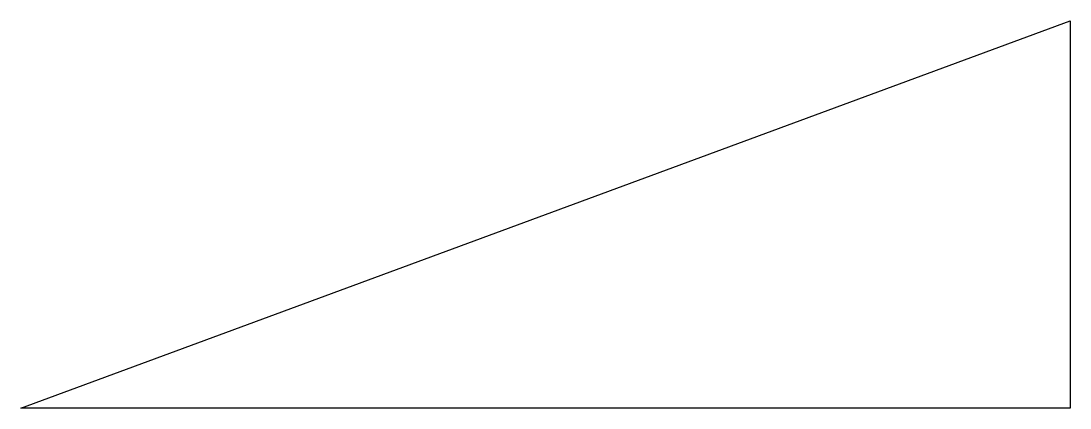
# Model space of a CAD drawing. Header units: millimetres. Extents: x -130 to 0, y 0 to 48.
import ezdxf

# ---------------------------------------------------------------- set-up
doc = ezdxf.new("R2010")
doc.units = ezdxf.units.MM
doc.layers.add('flat', color=7, linetype='CONTINUOUS')

msp = doc.modelspace()

# ---------------------------------------------------------------- linework, layer by layer
at = {"layer": 'flat'}
for p, q in [((-130, 0), (0, 48)), ((0, 48), (0, 0)), ((0, 0), (-130, 0))]:
    msp.add_line(p, q, dxfattribs=at)

doc.saveas('drawing.dxf')
